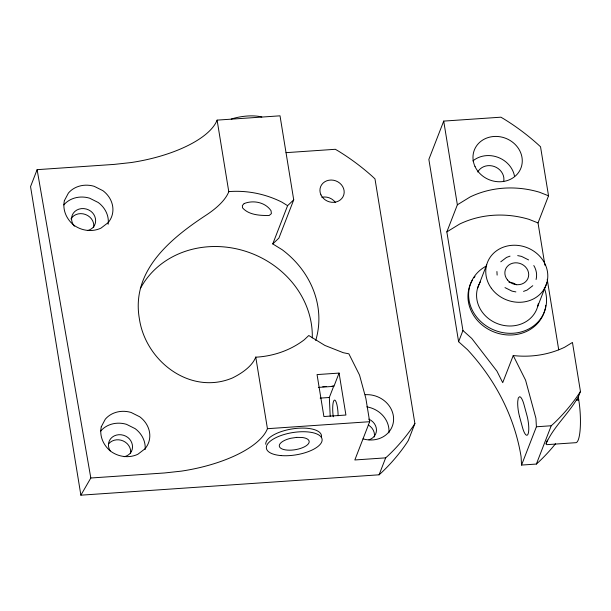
<?xml version="1.0" encoding="UTF-8"?>
<svg xmlns="http://www.w3.org/2000/svg" width="611" height="611" viewBox="0 0 611 611"><rect width="100%" height="100%" fill="white"/><g stroke="black" fill="none" stroke-linecap="round" stroke-linejoin="round"><path stroke-width="0.92" d="M536.084 279.502C537.313 274.759 536.343 269.688 533.808 265.541M578.235 397.188L576.394 399.984C567.145 415.205 553.07 427.585 545.99 443.976L546.753 444.663L576.036 442.67A30.229 6.339 86.1 0 0 578.732 399.823L578.235 397.188L580.45 391.468L572.454 342.443L564.686 347.208A92.681 82.729 21.2 0 1 513.232 355.549L502.716 382.662L496.957 371.167L471.784 338.456L462.939 330.528L446.847 231.905L457.364 204.8L443.716 121.1L500.898 117.19L504.037 119.038A217.615 194.245 21.2 0 1 537.932 144.379L540.536 146.777L548.533 195.81L538.024 222.916L544.92 265.22M547.38 440.065L546.119 443.311M315.719 340.442A91.497 81.668 21.2 0 0 282.175 249.723L272.758 243.919L278.883 238.122L293.723 199.858L280.021 115.823L217.104 120.123A91.092 36.362 -9.3 0 1 131.014 162.564L114.204 164.397L37.118 169.667L30.55 186.607L80.881 495.177L379.095 474.8L381.57 472.578A217.615 194.245 21.2 0 0 406.552 443.265L408.316 440.508L414.892 423.568L374.978 178.878L372.359 176.419A217.615 194.245 21.2 0 0 338.479 151.131L335.34 149.29L286.04 152.658M272.758 243.919L287.598 205.663L293.723 199.858M330.207 416.274L329.329 397.486L333.797 385.961L331.964 386.091M318.339 387.405L333.934 386.335L339.074 373.084L317.056 374.589L323.899 416.534L345.918 415.029L339.074 373.084M443.716 121.1L428.861 159.395L458.601 341.709L467.446 349.637A217.661 194.283 21.2 0 1 521.076 456.616L521.55 465.07L536.374 464.055L538.849 461.832A217.615 194.245 21.2 0 0 555.521 443.746M287.598 205.663L281.808 202.096A91.497 81.675 21.2 0 0 229.942 191.526L228.781 191.717A90.779 34.201 -15.2 0 1 205.77 215.385C170.553 238.527 131.044 270.894 139.346 318.568L139.384 318.797C145.594 361.223 190.258 395.523 232.31 378.026A90.779 37.928 -3.2 0 0 255.757 357.091L256.956 357.122A91.497 81.675 21.2 0 0 304.27 339.777L308.776 335.508L324.869 345.429L343.237 352.692L348.889 353.845L359.528 375.062L365.882 398.502L369.67 421.705L354.831 459.968L385.663 457.86L388.145 455.63A217.615 194.245 21.2 0 0 413.12 426.318L414.892 423.568M379.095 474.8L385.663 457.86M477.474 288.529L486.669 264.807M458.601 341.709L462.939 330.528M537.695 306.432L546.891 282.71M521.55 465.07L536.405 426.776L535.931 418.329L525.582 380.179L513.232 355.549M536.374 464.055L551.229 425.76L553.703 423.538A217.615 194.245 21.2 0 0 578.686 394.225L580.45 391.468M80.881 495.177L90.818 478.001L37.118 169.667M500.776 261.814L506.511 257.43L510.032 256.139M532.784 285.704L527.056 290.095L523.535 291.386M457.364 204.8L470.187 196.925A92.712 82.752 21.2 0 1 539.406 192.198L548.533 195.81M446.847 231.905L459.671 224.038A92.712 82.752 21.2 0 1 528.889 219.311L538.024 222.916M90.818 478.001L164.527 472.967L181.337 471.134A91.092 36.362 -9.3 0 0 267.435 428.693L369.67 421.705M322.791 386.717L326.457 386.465M320.156 398.112L329.329 397.486M576.394 399.984L578.732 399.823L576.509 399.823M536.405 426.776L551.229 425.76M517.7 255.612L521.557 256.399L528.584 259.919M515.867 291.913L512.01 291.126L504.984 287.605M519.487 416.397L522.436 427.265A13.931 3.437 80.8 0 0 528.095 433.94A13.931 3.437 80.8 0 0 526.972 415.579L524.024 404.711A13.969 3.46 80.8 0 0 519.495 396.768L518.273 398.067L517.761 401.251A13.969 3.445 80.8 0 0 519.503 416.374M547.219 279.319L558.721 349.813M217.104 120.123L228.781 191.717M255.757 357.091L267.435 428.693M496.919 271.521L497.125 275.103M477.771 172.019A13.908 12.411 21.2 0 1 494.36 166.543A13.908 12.411 21.2 0 1 503.701 181.414M545.165 308.746A39.501 35.255 21.2 0 1 493.902 331.941A39.501 35.255 21.2 0 1 472.502 280.006M473.937 277.822A39.501 35.255 21.2 0 1 474.999 276.432M545.722 305.301A39.501 35.255 21.2 0 1 545.493 307.035M472.876 160.93A24.99 22.309 21.2 0 1 497.973 157.333A24.99 22.309 21.2 0 1 514.577 176.571M544.241 287.926A39.501 35.255 21.2 0 1 523.474 331.231A39.501 35.255 21.2 0 1 473.265 312A39.501 35.255 21.2 0 1 486.639 265.869M538.276 303.736A31.436 28.06 21.2 0 1 499.149 324.258A31.436 28.06 21.2 0 1 479.085 284.237M479.505 283.42A31.436 28.06 21.2 0 1 480.422 281.831M70.937 218.906A12.296 10.975 21.2 0 1 85.54 214.507A12.296 10.975 21.2 0 1 93.666 227.452M231.241 119.061A28.213 11.265 -9.3 0 1 261.829 116.976M265.739 444.258A28.213 11.265 -9.3 0 1 294.601 428.586A28.213 11.265 -9.3 0 1 321.401 437.445M365.256 394.714A24.99 22.309 21.2 0 1 393.576 420.101A24.99 22.309 21.2 0 1 363.026 438.858M140.324 288.598A91.497 81.668 21.2 0 1 242.766 250.426A91.497 81.668 21.2 0 1 312.282 337.906M321.829 197.269A12.296 10.975 21.2 0 1 335.355 202.363M108.827 443.639A12.296 10.975 21.2 0 1 123.315 441.012A12.296 10.975 21.2 0 1 130.555 453.591M124.224 456.7A12.296 10.975 21.2 0 0 130.326 453.125C134.283 448.291 132.572 440.997 127.76 437.4A12.296 10.975 21.2 0 0 112.386 437.048A12.296 10.975 21.2 0 0 110.179 450.857M87.335 230.561A12.296 10.975 21.2 0 0 93.437 226.994C97.401 222.152 95.69 214.858 90.871 211.261A12.296 10.975 21.2 0 0 74.832 211.475A12.296 10.975 21.2 0 0 74.397 226.207M368.242 424.95A12.296 10.975 21.2 0 1 374.337 436.941M368.761 419.138A12.296 10.975 21.2 0 1 376.475 429.961A12.296 10.975 21.2 0 1 368.914 439.813M366.814 406.865A24.99 22.309 21.2 0 1 388.909 432.855M63.827 204.891A24.99 22.309 21.2 0 1 89.596 198.178L98.302 202.539A24.99 22.309 21.2 0 1 108.139 224.26M100.716 431.03A24.99 22.309 21.2 0 1 126.485 424.317L135.191 428.678A24.99 22.309 21.2 0 1 145.128 449.513M333.278 416.786A12.296 2.574 86.1 0 1 333.224 402.458L333.583 401.236A12.296 2.574 86.1 0 1 336.478 403.061A12.296 2.574 86.1 0 1 338.104 415.808M508.948 282.183A12.09 10.792 21.2 0 1 516.28 284.764M64.369 200.66C62.368 209.932 66.507 219.112 73.648 225.008A24.99 22.302 21.2 0 0 101.014 228.102L108.124 222.656A24.99 22.302 21.2 0 0 102.908 190.678L94.201 186.317A24.99 22.302 21.2 0 0 68.432 193.03L64.369 200.66M101.258 426.799C99.257 436.071 103.389 445.251 110.53 451.147A24.99 22.302 21.2 0 0 137.895 454.24L145.006 448.795A24.99 22.302 21.2 0 0 139.789 416.817L131.082 412.456A24.99 22.302 21.2 0 0 105.313 419.169L101.258 426.799M244.171 203.555L242.361 205.487L242.514 207.816C248.814 215.133 260.286 215.591 269.184 215.484L271.399 213.613L271.032 210.719C265.311 202.218 253.298 199.889 244.171 203.555M296.679 437.384L290.859 438.255A15.13 6.041 -9.3 0 0 281.014 448.413A15.13 6.041 -9.3 0 0 304.438 446.817A15.13 6.041 -9.3 0 0 302.155 437.484L296.679 437.384M475.03 166.551A24.99 22.309 21.2 0 0 517.464 173.906A24.99 22.309 21.2 0 0 500.371 136.818A24.99 22.309 21.2 0 0 475.03 166.551M491.328 288.224A31.436 28.06 21.2 0 0 544.859 287.827A31.436 28.06 21.2 0 0 514.157 245.232A31.436 28.06 21.2 0 0 491.328 288.224M281.022 455.577A28.213 11.265 -9.3 0 0 322.119 439.584A28.213 11.265 -9.3 0 0 279.54 436.063A28.213 11.265 -9.3 0 0 281.022 455.577M320.943 194.856A12.296 10.975 21.2 0 0 341.824 198.476A12.296 10.975 21.2 0 0 333.415 180.23A12.296 10.975 21.2 0 0 320.943 194.856M507.458 279.93A12.09 10.792 21.2 0 0 527.889 278.532A12.09 10.792 21.2 0 0 514.997 262.822A12.09 10.792 21.2 0 0 507.458 279.93"/></g></svg>
